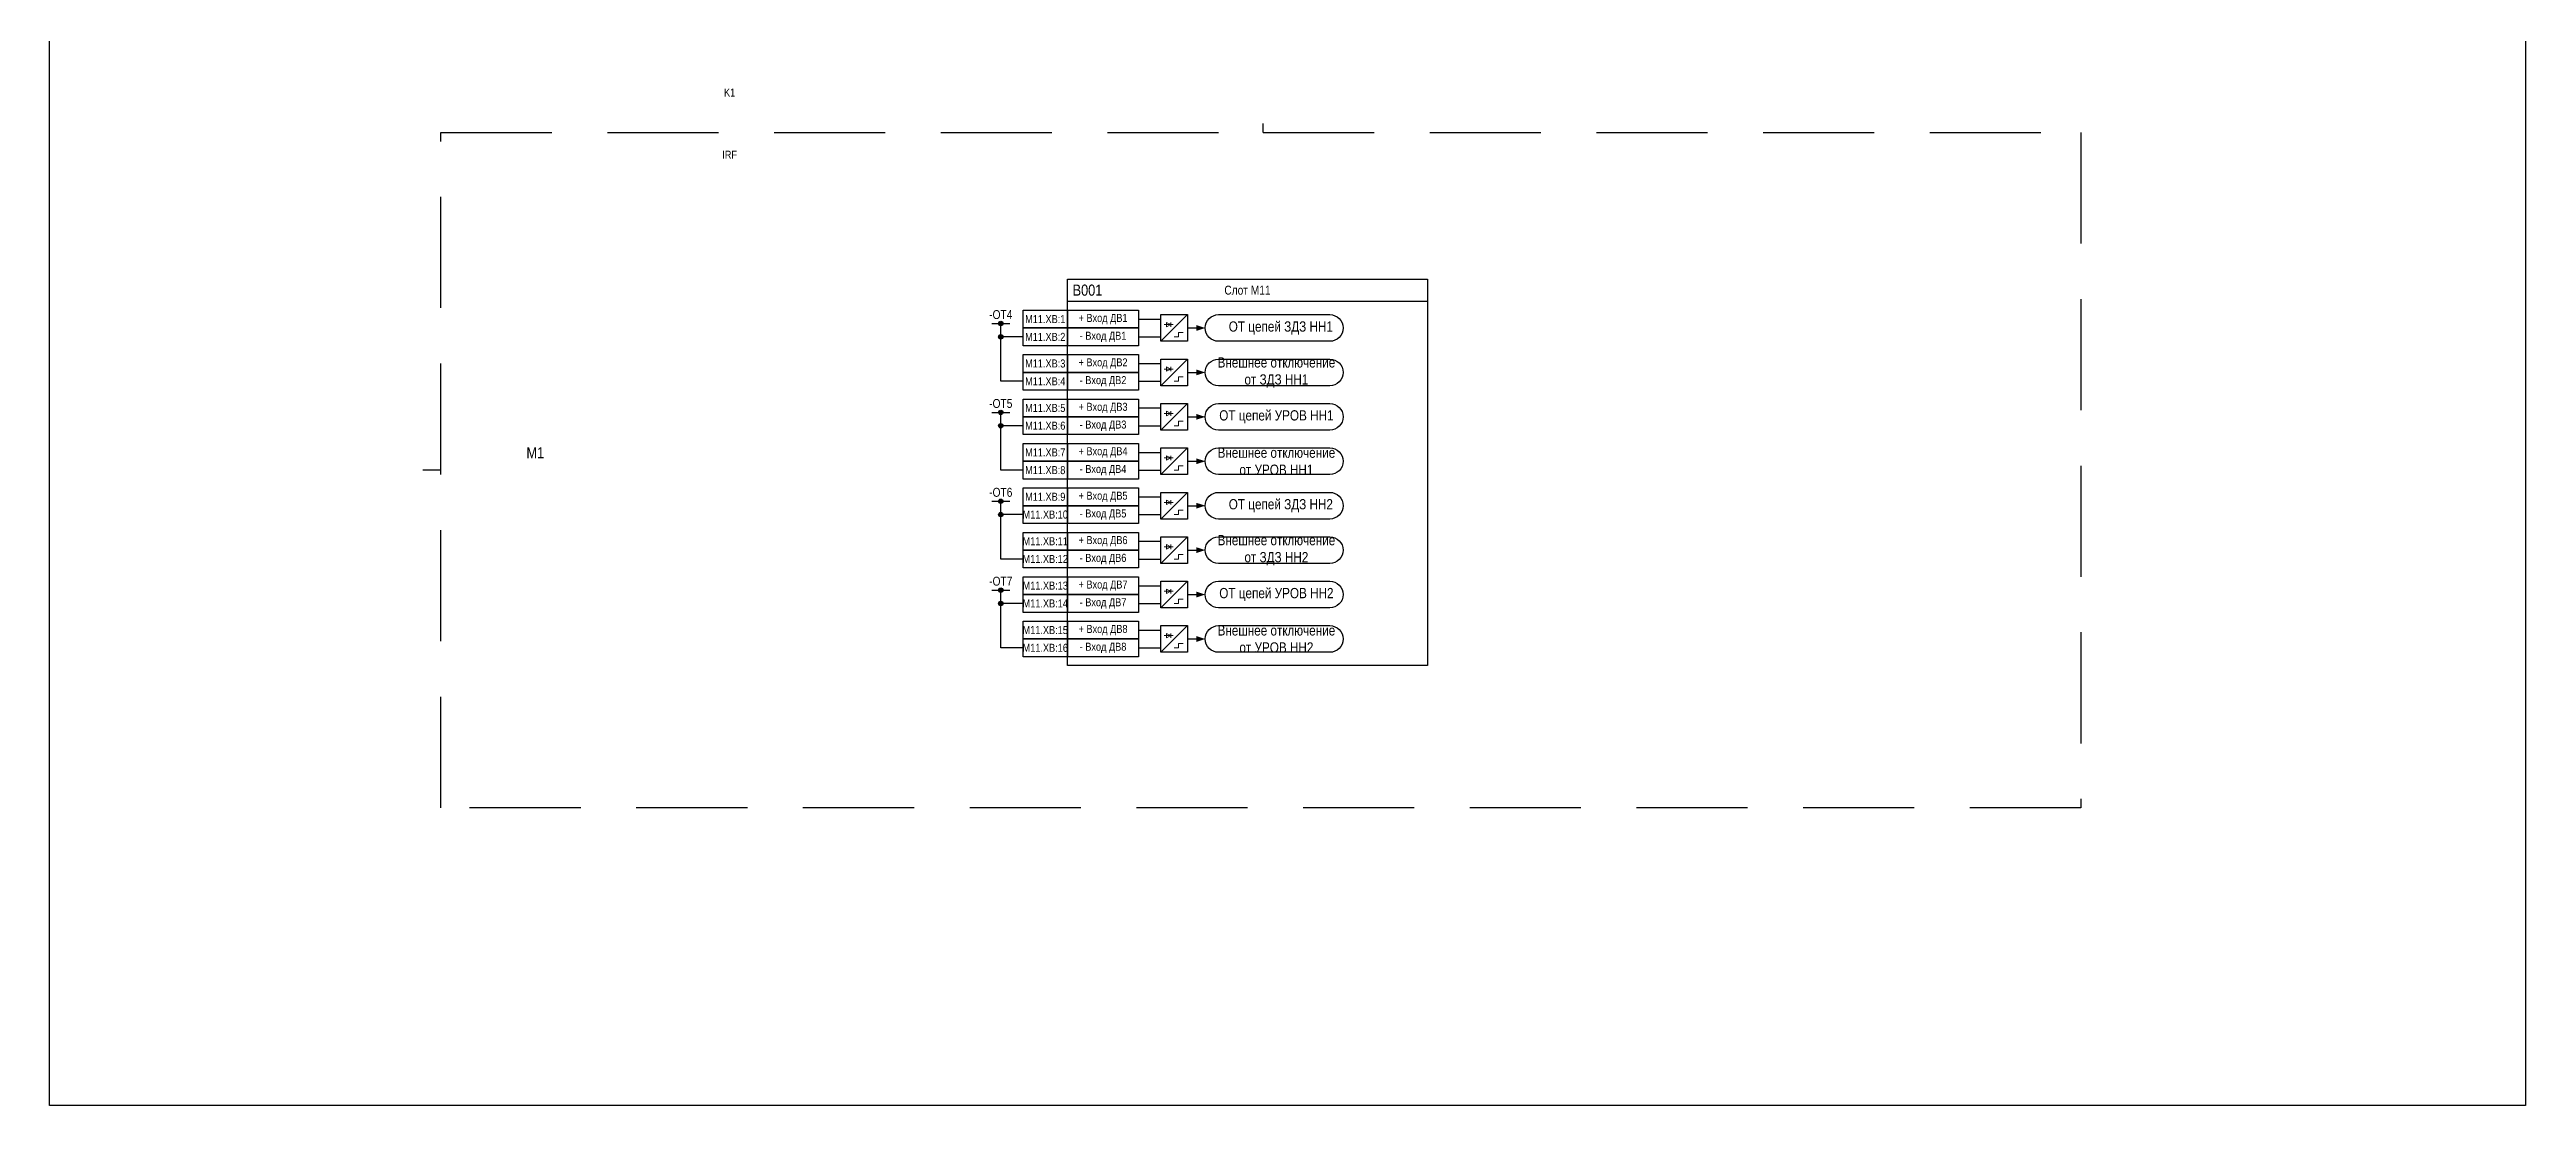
# Model space of a CAD drawing. Header units: millimetres. Extents: x 1657 to 5223, y -558 to 1129.
# Drawn here: x 3847 to 4404, y 114 to 352 of the extents above; entities that cross this region are included whole.
import ezdxf

# ---------------------------------------------------------------- set-up
doc = ezdxf.new("R2010")
doc.units = ezdxf.units.MM
doc.linetypes.add('штриховая2', pattern=[0.375, 0.25, -0.125])
doc.layers.add('_ОРЗ_0.3', color=7, linetype='Continuous', lineweight=30)
doc.layers.add('Основная', color=7, linetype='Continuous')
doc.styles.add('1.8_Gost_RD', font='ARIALN.TTF', dxfattribs={"height": 1.8})
doc.styles.add('2.5_Gost_RD', font='ARIALN.TTF', dxfattribs={"height": 2.5})
doc.styles.add('3.5_Gost_RD', font='ARIALN.TTF', dxfattribs={"height": 3.5})

# ---------------------------------------------------------------- blocks, each defined once
blk = doc.blocks.new('*U114')
at = {"ltscale": 0.25}
blk.add_line((0, 0), (3, 0), dxfattribs=at)
blk.add_lwpolyline([(2, 0, 1.3, 0, 0), (4, 0, 0, 0, 0)], format="xyseb", dxfattribs=at)
blk = doc.blocks.new('Точка')
at = {"ltscale": 100}
h = blk.add_hatch(color=256, dxfattribs=at)
h.dxf.hatch_style = 1
edge = h.paths.add_edge_path()
edge.add_arc((0, 0), 0.5, 0, 360)
blk.add_circle((0, 0), 0.5, dxfattribs=at)

msp = doc.modelspace()

# ---------------------------------------------------------------- linework, layer by layer
at = {"ltscale": 100}
for p, q in [((4120, 333), (4120, 335)), ((4059, 290), (4063, 290)), ((4061, 277), (4061, 290)), ((4066, 287), (4061, 287)), ((4066, 277), (4061, 277)), ((4059, 270), (4063, 270)), ((4061, 257), (4061, 270)), ((4066, 267), (4061, 267)), ((3935, 257), (3931, 257)), ((4066, 257), (4061, 257)), ((4059, 250), (4063, 250)), ((4061, 237), (4061, 250)), ((4066, 247), (4061, 247)), ((4066, 237), (4061, 237)), ((4059, 230), (4063, 230)), ((4061, 217), (4061, 230)), ((4066, 227), (4061, 227)), ((4066, 217), (4061, 217))]:
    msp.add_line(p, q, dxfattribs=at)
at = {"lineweight": 13, "ltscale": 0.25}
for p, q in [((4099.25, 290.25), (4099.25, 289.25)), ((4099.25, 280.25), (4099.25, 279.25)), ((4099.25, 270.25), (4099.25, 269.25)), ((4099.25, 260.25), (4099.25, 259.25)), ((4099.25, 250.25), (4099.25, 249.25)), ((4099.25, 240.25), (4099.25, 239.25)), ((4099.25, 230.25), (4099.25, 229.25)), ((4099.25, 220.25), (4099.25, 219.25))]:
    msp.add_line(p, q, dxfattribs=at)
at = {"ltscale": 100}
for points in [[(3847, 707), (4404, 707), (4404, 114), (3847, 114)], [(4066, 293), (4076, 293), (4076, 289), (4066, 289)], [(4076, 293), (4092, 293), (4092, 289), (4076, 289)], [(4066, 289), (4076, 289), (4076, 285), (4066, 285)], [(4076, 289), (4092, 289), (4092, 285), (4076, 285)], [(4066, 283), (4076, 283), (4076, 279), (4066, 279)], [(4066, 279), (4076, 279), (4076, 275), (4066, 275)], [(4076, 283), (4092, 283), (4092, 279), (4076, 279)], [(4076, 279), (4092, 279), (4092, 275), (4076, 275)], [(4066, 273), (4076, 273), (4076, 269), (4066, 269)], [(4076, 273), (4092, 273), (4092, 269), (4076, 269)], [(4066, 269), (4076, 269), (4076, 265), (4066, 265)], [(4076, 269), (4092, 269), (4092, 265), (4076, 265)], [(4066, 263), (4076, 263), (4076, 259), (4066, 259)], [(4076, 263), (4092, 263), (4092, 259), (4076, 259)], [(4066, 259), (4076, 259), (4076, 255), (4066, 255)], [(4076, 259), (4092, 259), (4092, 255), (4076, 255)], [(4066, 253), (4076, 253), (4076, 249), (4066, 249)], [(4076, 253), (4092, 253), (4092, 249), (4076, 249)], [(4066, 249), (4076, 249), (4076, 245), (4066, 245)], [(4076, 249), (4092, 249), (4092, 245), (4076, 245)], [(4066, 243), (4076, 243), (4076, 239), (4066, 239)], [(4076, 243), (4092, 243), (4092, 239), (4076, 239)], [(4066, 239), (4076, 239), (4076, 235), (4066, 235)], [(4076, 239), (4092, 239), (4092, 235), (4076, 235)], [(4066, 233), (4076, 233), (4076, 229), (4066, 229)], [(4066, 229), (4076, 229), (4076, 225), (4066, 225)], [(4076, 233), (4092, 233), (4092, 229), (4076, 229)], [(4076, 229), (4092, 229), (4092, 225), (4076, 225)], [(4066, 223), (4076, 223), (4076, 219), (4066, 219)], [(4076, 223), (4092, 223), (4092, 219), (4076, 219)], [(4066, 219), (4076, 219), (4076, 215), (4066, 215)], [(4076, 219), (4092, 219), (4092, 215), (4076, 215)]]:
    msp.add_lwpolyline(points, close=True, dxfattribs=at)
at = {"linetype": 'штриховая2', "ltscale": 100}
msp.add_lwpolyline([(3935, 333), (4120, 333), (4304, 333), (4304, 181), (3935, 181)], close=True, dxfattribs=at)
at = {"ltscale": 100}
msp.add_lwpolyline([(4076, 295), (4157, 295)], dxfattribs=at)
for points in [[(4097, 292), (4103, 292), (4103, 286), (4097, 286)], [(4097, 282), (4103, 282), (4103, 276), (4097, 276)], [(4097, 272), (4103, 272), (4103, 266), (4097, 266)], [(4097, 262), (4103, 262), (4103, 256), (4097, 256)], [(4097, 252), (4103, 252), (4103, 246), (4097, 246)], [(4097, 242), (4103, 242), (4103, 236), (4097, 236)], [(4097, 232), (4103, 232), (4103, 226), (4097, 226)], [(4097, 222), (4103, 222), (4103, 216), (4097, 216)]]:
    msp.add_lwpolyline(points, close=True)
at = {"lineweight": 13, "ltscale": 0.25}
for points in [[(4099.25, 289.75), (4098.25, 290.25), (4098.25, 289.25), (4099.25, 289.75)], [(4099.25, 279.75), (4098.25, 280.25), (4098.25, 279.25), (4099.25, 279.75)], [(4099.25, 269.75), (4098.25, 270.25), (4098.25, 269.25), (4099.25, 269.75)], [(4099.25, 259.75), (4098.25, 260.25), (4098.25, 259.25), (4099.25, 259.75)], [(4099.25, 249.75), (4098.25, 250.25), (4098.25, 249.25), (4099.25, 249.75)], [(4099.25, 239.75), (4098.25, 240.25), (4098.25, 239.25), (4099.25, 239.75)], [(4099.25, 229.75), (4098.25, 230.25), (4098.25, 229.25), (4099.25, 229.75)], [(4099.25, 219.75), (4098.25, 220.25), (4098.25, 219.25), (4099.25, 219.75)]]:
    msp.add_lwpolyline(points, dxfattribs=at)
at = {"lineweight": 13, "flags": 128}
for points in [[(4098.5, 290.5, 0, 0, 0), (4098.5, 291, 0.25, 0, 0), (4098.5, 291.5, 0, 0, 0)], [(4099, 290.5, 0, 0, 0), (4099, 291, 0.25, 0, 0), (4099, 291.5, 0, 0, 0)], [(4098.5, 280.5, 0, 0, 0), (4098.5, 281, 0.25, 0, 0), (4098.5, 281.5, 0, 0, 0)], [(4099, 280.5, 0, 0, 0), (4099, 281, 0.25, 0, 0), (4099, 281.5, 0, 0, 0)], [(4098.5, 270.5, 0, 0, 0), (4098.5, 271, 0.25, 0, 0), (4098.5, 271.5, 0, 0, 0)], [(4099, 270.5, 0, 0, 0), (4099, 271, 0.25, 0, 0), (4099, 271.5, 0, 0, 0)], [(4098.5, 260.5, 0, 0, 0), (4098.5, 261, 0.25, 0, 0), (4098.5, 261.5, 0, 0, 0)], [(4099, 260.5, 0, 0, 0), (4099, 261, 0.25, 0, 0), (4099, 261.5, 0, 0, 0)], [(4098.5, 250.5, 0, 0, 0), (4098.5, 251, 0.25, 0, 0), (4098.5, 251.5, 0, 0, 0)], [(4099, 250.5, 0, 0, 0), (4099, 251, 0.25, 0, 0), (4099, 251.5, 0, 0, 0)], [(4098.5, 240.5, 0, 0, 0), (4098.5, 241, 0.25, 0, 0), (4098.5, 241.5, 0, 0, 0)], [(4099, 240.5, 0, 0, 0), (4099, 241, 0.25, 0, 0), (4099, 241.5, 0, 0, 0)], [(4098.5, 230.5, 0, 0, 0), (4098.5, 231, 0.25, 0, 0), (4098.5, 231.5, 0, 0, 0)], [(4099, 230.5, 0, 0, 0), (4099, 231, 0.25, 0, 0), (4099, 231.5, 0, 0, 0)], [(4098.5, 220.5, 0, 0, 0), (4098.5, 221, 0.25, 0, 0), (4098.5, 221.5, 0, 0, 0)], [(4099, 220.5, 0, 0, 0), (4099, 221, 0.25, 0, 0), (4099, 221.5, 0, 0, 0)]]:
    msp.add_lwpolyline(points, format="xyseb", dxfattribs=at)
at = {"ltscale": 100}
for points in [[(4110, 286, -1), (4110, 292), (4135, 292, -1), (4135, 286)], [(4110, 276, -1), (4110, 282), (4135, 282, -1), (4135, 276)], [(4110, 266, -1), (4110, 272), (4135, 272, -1), (4135, 266)], [(4110, 256, -1), (4110, 262), (4135, 262, -1), (4135, 256)], [(4110, 246, -1), (4110, 252), (4135, 252, -1), (4135, 246)], [(4110, 236, -1), (4110, 242), (4135, 242, -1), (4135, 236)], [(4110, 226, -1), (4110, 232), (4135, 232, -1), (4135, 226)], [(4110, 216, -1), (4110, 222), (4135, 222, -1), (4135, 216)]]:
    msp.add_lwpolyline(points, format="xyb", close=True, dxfattribs=at)
at = {"layer": '_ОРЗ_0.3', "ltscale": 100}
msp.add_lwpolyline([(4076, 300), (4157, 300), (4157, 213), (4076, 213)], close=True, dxfattribs=at)
at = {"layer": 'Основная', "color": 0}
for p, q in [((4092, 291), (4097, 291)), ((4092, 287), (4097, 287)), ((4092, 281), (4097, 281)), ((4092, 277), (4097, 277)), ((4092, 271), (4097, 271)), ((4092, 267), (4097, 267)), ((4092, 261), (4097, 261)), ((4092, 257), (4097, 257)), ((4092, 251), (4097, 251)), ((4092, 247), (4097, 247)), ((4092, 241), (4097, 241)), ((4092, 237), (4097, 237)), ((4092, 231), (4097, 231)), ((4092, 227), (4097, 227)), ((4092, 221), (4097, 221)), ((4092, 217), (4097, 217))]:
    msp.add_line(p, q, dxfattribs=at)
at = {"layer": 'Основная', "ltscale": 0.25}
for p, q in [((4103, 292), (4097, 286)), ((4103, 282), (4097, 276)), ((4103, 272), (4097, 266)), ((4103, 262), (4097, 256)), ((4103, 252), (4097, 246)), ((4103, 242), (4097, 236)), ((4103, 232), (4097, 226)), ((4103, 222), (4097, 216))]:
    msp.add_line(p, q, dxfattribs=at)
at = {"layer": 'Основная', "color": 0, "lineweight": 13}
for p, q in [((4097.75, 289.75), (4099.75, 289.75)), ((4097.75, 279.75), (4099.75, 279.75)), ((4097.75, 269.75), (4099.75, 269.75)), ((4097.75, 259.75), (4099.75, 259.75)), ((4097.75, 249.75), (4099.75, 249.75)), ((4097.75, 239.75), (4099.75, 239.75)), ((4097.75, 229.75), (4099.75, 229.75)), ((4097.75, 219.75), (4099.75, 219.75))]:
    msp.add_line(p, q, dxfattribs=at)
for p, q in [((4100, 287), (4101, 287)), ((4101, 288), (4102, 288)), ((4101, 287), (4101, 288)), ((4100, 277), (4101, 277)), ((4101, 278), (4102, 278)), ((4101, 277), (4101, 278)), ((4101, 268), (4102, 268)), ((4101, 267), (4101, 268)), ((4100, 267), (4101, 267)), ((4100, 257), (4101, 257)), ((4101, 258), (4102, 258)), ((4101, 257), (4101, 258)), ((4100, 247), (4101, 247)), ((4101, 248), (4102, 248)), ((4101, 247), (4101, 248)), ((4100, 237), (4101, 237)), ((4101, 238), (4102, 238)), ((4101, 237), (4101, 238)), ((4100, 227), (4101, 227)), ((4101, 228), (4102, 228)), ((4101, 227), (4101, 228)), ((4101, 218), (4102, 218)), ((4101, 217), (4101, 218)), ((4100, 217), (4101, 217))]:
    msp.add_line(p, q, dxfattribs=at).dxf.unprotected_set("ltscale", 0)

# ---------------------------------------------------------------- block references
at = {"ltscale": 100}
for p in [(4061, 290), (4061, 287), (4061, 270), (4061, 267), (4061, 250), (4061, 247), (4061, 230), (4061, 227)]:
    msp.add_blockref('Точка', p, dxfattribs=at)
at = {"ltscale": 0.35}
for p in [(4103, 289), (4103, 279), (4103, 269), (4103, 259), (4103, 249), (4103, 239), (4103, 229), (4103, 219)]:
    msp.add_blockref('*U114', p, dxfattribs=at)

# ---------------------------------------------------------------- texts
at = {"ltscale": 100, "attachment_point": 5}
for s, insert, char_height, width, style in [('K1', (4000, 342), 1.8, 6, '1.8_Gost_RD'), ('IRF', (4000, 328), 1.8, 6, '1.8_Gost_RD'), ('B001', (4080.5, 297.5), 2.5, 11, '2.5_Gost_RD'), ('Слот М11', (4116.5, 297.5), 2, 81, '1.8_Gost_RD'), ('-ОТ4', (4061, 292), 2, 81, '1.8_Gost_RD'), ('М11.XB:1', (4071, 291), 1.8, 10, '1.8_Gost_RD'), ('+ Вход ДВ1', (4084, 291), 1.8, 16, '1.8_Gost_RD'), ('ОТ цепей ЗДЗ НН1', (4124, 289), 2.3, 31, '2.5_Gost_RD'), ('М11.XB:2', (4071, 287), 1.8, 10, '1.8_Gost_RD'), ('- Вход ДВ1', (4084, 287), 1.8, 16, '1.8_Gost_RD'), ('М11.XB:3', (4071, 281), 1.8, 10, '1.8_Gost_RD'), ('+ Вход ДВ2', (4084, 281), 1.8, 16, '1.8_Gost_RD'), ('Внешнее отключение от ЗДЗ НН1', (4123, 279), 2.3, 28.7717, '2.5_Gost_RD'), ('-ОТ5', (4061, 272), 2, 81, '1.8_Gost_RD'), ('М11.XB:4', (4071, 277), 1.8, 10, '1.8_Gost_RD'), ('- Вход ДВ2', (4084, 277), 1.8, 16, '1.8_Gost_RD'), ('М11.XB:5', (4071, 271), 1.8, 10, '1.8_Gost_RD'), ('М11.XB:6', (4071, 267), 1.8, 10, '1.8_Gost_RD'), ('+ Вход ДВ3', (4084, 271), 1.8, 16, '1.8_Gost_RD'), ('- Вход ДВ3', (4084, 267), 1.8, 16, '1.8_Gost_RD'), ('ОТ цепей УРОВ НН1', (4123, 269), 2.3, 31, '2.5_Gost_RD'), ('М11.XB:7', (4071, 261), 1.8, 10, '1.8_Gost_RD'), ('+ Вход ДВ4', (4084, 261), 1.8, 16, '1.8_Gost_RD'), ('Внешнее отключение от УРОВ НН1', (4123, 259), 2.3, 29.0175, '2.5_Gost_RD'), ('М11.XB:8', (4071, 257), 1.8, 10, '1.8_Gost_RD'), ('- Вход ДВ4', (4084, 257), 1.8, 16, '1.8_Gost_RD'), ('-ОТ6', (4061, 252), 2, 81, '1.8_Gost_RD'), ('М11.XB:9', (4071, 251), 1.8, 10, '1.8_Gost_RD'), ('+ Вход ДВ5', (4084, 251), 1.8, 16, '1.8_Gost_RD'), ('ОТ цепей ЗДЗ НН2', (4124, 249), 2.3, 31, '2.5_Gost_RD'), ('М11.XB:10', (4071, 247), 1.8, 10, '1.8_Gost_RD'), ('- Вход ДВ5', (4084, 247), 1.8, 16, '1.8_Gost_RD'), ('М11.XB:11', (4071, 241), 1.8, 10, '1.8_Gost_RD'), ('+ Вход ДВ6', (4084, 241), 1.8, 16, '1.8_Gost_RD'), ('Внешнее отключение от ЗДЗ НН2', (4123, 239), 2.3, 28.4003, '2.5_Gost_RD'), ('М11.XB:12', (4071, 237), 1.8, 10, '1.8_Gost_RD'), ('- Вход ДВ6', (4084, 237), 1.8, 16, '1.8_Gost_RD'), ('-ОТ7', (4061, 232), 2, 81, '1.8_Gost_RD'), ('М11.XB:13', (4071, 231), 1.8, 10, '1.8_Gost_RD'), ('+ Вход ДВ7', (4084, 231), 1.8, 16, '1.8_Gost_RD'), ('ОТ цепей УРОВ НН2', (4123, 229), 2.3, 31, '2.5_Gost_RD'), ('М11.XB:14', (4071, 227), 1.8, 10, '1.8_Gost_RD'), ('- Вход ДВ7', (4084, 227), 1.8, 16, '1.8_Gost_RD'), ('М11.XB:15', (4071, 221), 1.8, 10, '1.8_Gost_RD'), ('М11.XB:16', (4071, 217), 1.8, 10, '1.8_Gost_RD'), ('+ Вход ДВ8', (4084, 221), 1.8, 16, '1.8_Gost_RD'), ('- Вход ДВ8', (4084, 217), 1.8, 16, '1.8_Gost_RD'), ('Внешнее отключение от УРОВ НН2', (4123, 219), 2.3, 29.0175, '2.5_Gost_RD')]:
    msp.add_mtext(s, dxfattribs=dict(at, insert=insert, char_height=char_height, width=width, style=style))
at = {"ltscale": 100, "insert": (3954.29, 262.17), "char_height": 2.5, "attachment_point": 1, "style": '3.5_Gost_RD'}
msp.add_mtext_dynamic_manual_height_columns('M1', width=3, gutter_width=17.5, heights=[0], dxfattribs=at)

doc.saveas('drawing.dxf')
